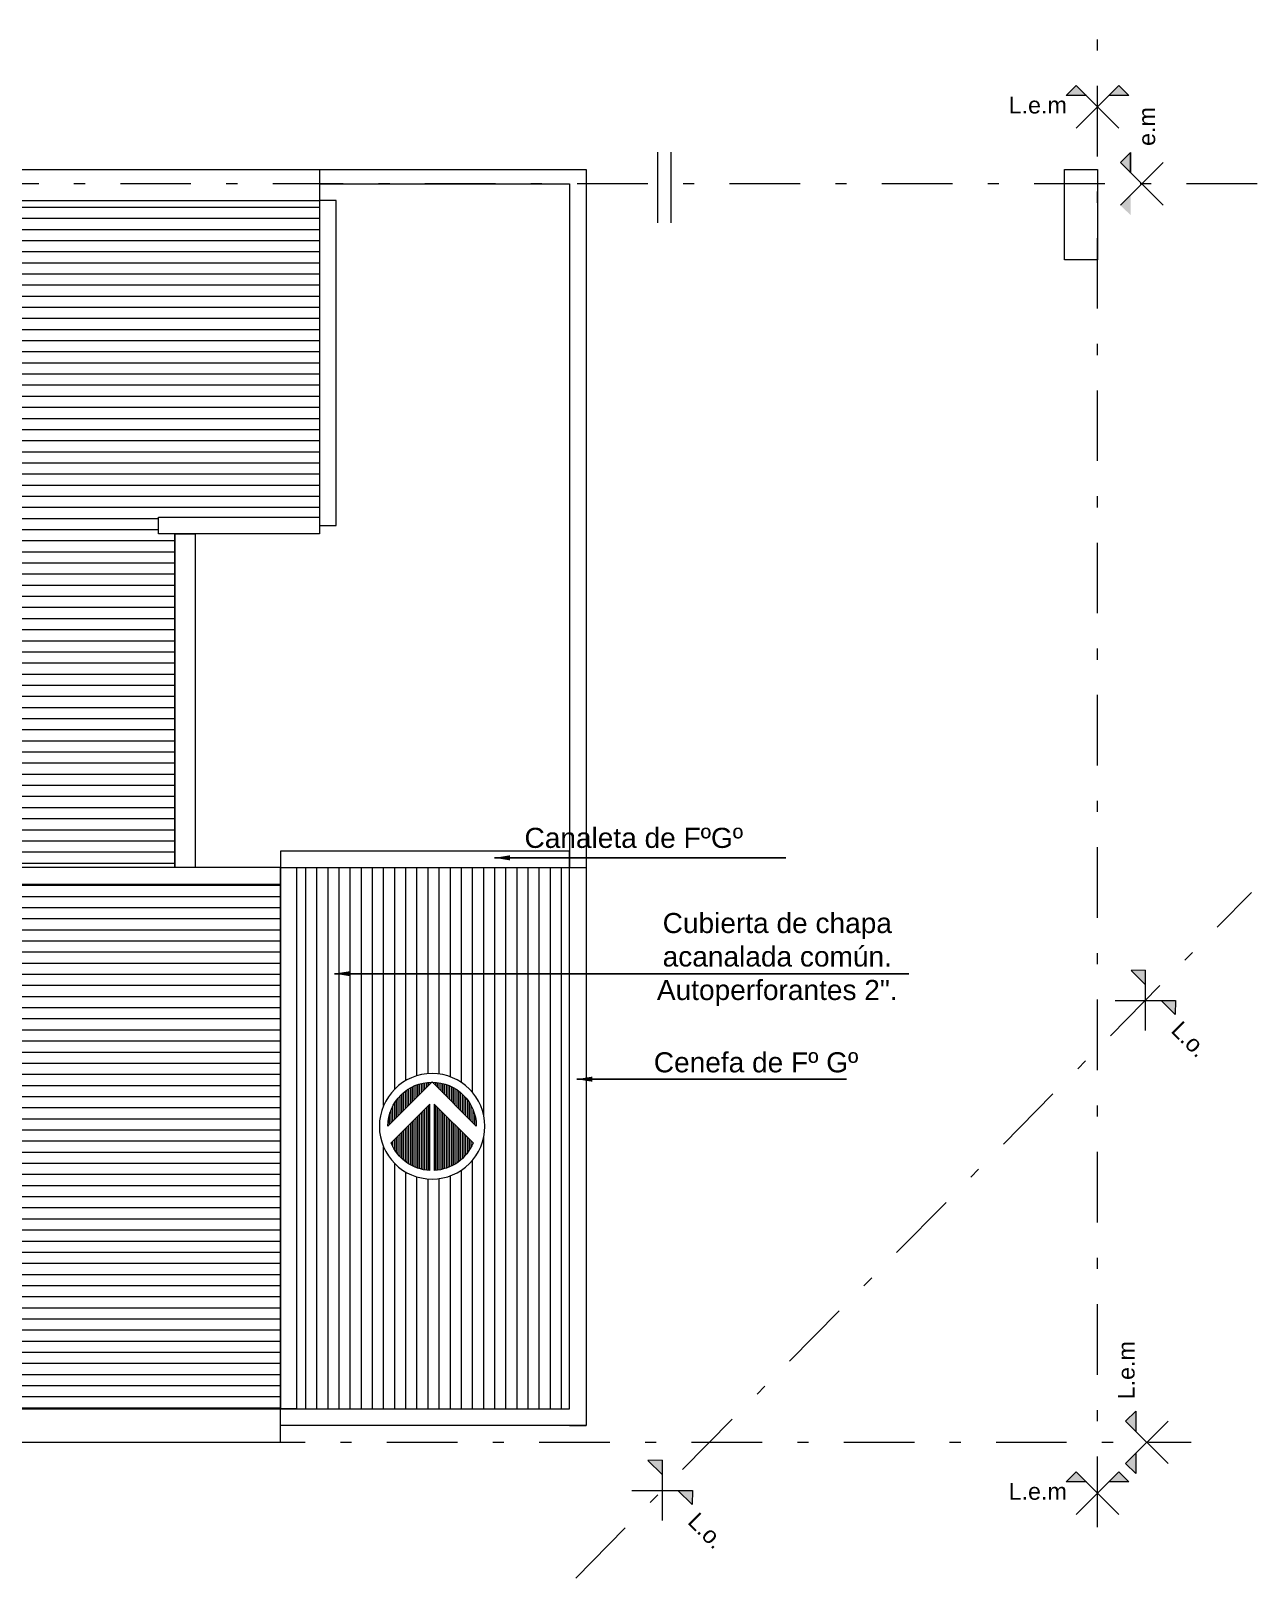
# Model space of a CAD drawing. Header units: millimetres. Extents: x 2761 to 3221, y 1635 to 1962.
# Drawn here: x 2814.23 to 2825.26, y 1931.3 to 1945.21 of the extents above; entities that cross this region are included whole.
import ezdxf

# ---------------------------------------------------------------- set-up
doc = ezdxf.new("R2010")
doc.units = ezdxf.units.MM
doc.linetypes.add('DASHDOT', pattern=[25.4, 12.7, -6.35, 0, -6.35])
for name, color, linetype, lineweight in [('Cotas', 8, 'Continuous', 15), ('Detalles', 3, 'Continuous', 15), ('Ejes', 3, 'DASHDOT', 13), ('Rayado', 7, 'Continuous', 15), ('Textos', 3, 'Continuous', 9), ('Vistas', 1, 'Continuous', 20)]:
    doc.layers.add(name, color=color, linetype=linetype, lineweight=lineweight)
doc.styles.add('ARIAL', font='arial.ttf')
doc.styles.get("Standard").update_dxf_attribs({"font": 'arial.ttf'})
doc.dimstyles.new('Copy of STANDARD', dxfattribs={"dimtxt": 0.13, "dimasz": 0.14, "dimexe": 0.08, "dimexo": 0.02, "dimgap": 0.09, "dimtad": 0, "dimtih": 1, "dimtoh": 1, "dimzin": 0, "dimdsep": 46, "dimtxsty": 'ARIAL', "dimcen": 0.05, "dimadec": 0, "dimazin": 0, "dimtfac": 1, "dimtofl": 0, "dimtmove": 0, "dimatfit": 3, "dimfxl": 1, "dimtolj": 1, "dimtzin": 0, "dimarcsym": 0})

# ---------------------------------------------------------------- blocks, each defined once
blk = doc.blocks.new('*X6')
at = {"color": 0}
for p, q in [((-42.6, 45), (-10.8, 45)), ((-39.8, 47.5), (-13.3, 47.5)), ((-36.7, 50), (-15.8, 50)), ((-33, 52.5), (-18.3, 52.5)), ((-28.6, 55), (-20.8, 55)), ((-57.8, 22.5), (11.7, 22.5)), ((-56.7, 25), (9.2, 25)), ((-55.6, 27.5), (6.7, 27.5)), ((-54.3, 30), (4.2, 30)), ((-52.8, 32.5), (1.7, 32.5)), ((-51.2, 35), (-0.8, 35)), ((-49.4, 37.5), (-3.3, 37.5)), ((-47.4, 40), (-5.8, 40)), ((-45.1, 42.5), (-8.3, 42.5)), ((-61.8, 5), (29.2, 5)), ((-61.5, 7.5), (26.7, 7.5)), ((-61.2, 10), (24.2, 10)), ((-60.7, 12.5), (21.7, 12.5)), ((-60.2, 15), (19.2, 15)), ((-59.5, 17.5), (16.7, 17.5)), ((-58.7, 20), (14.2, 20))]:
    blk.add_line(p, q, dxfattribs=at)
blk = doc.blocks.new('*X7')
at = {"color": 0}
for p, q in [((-61.8, -5), (29.2, -5)), ((-61.5, -7.5), (26.7, -7.5)), ((-61.2, -10), (24.2, -10)), ((-60.7, -12.5), (21.7, -12.5)), ((-60.2, -15), (19.2, -15)), ((-59.5, -17.5), (16.7, -17.5)), ((-58.7, -20), (14.2, -20)), ((-57.8, -22.5), (11.7, -22.5)), ((-56.7, -25), (9.2, -25)), ((-55.6, -27.5), (6.7, -27.5)), ((-54.3, -30), (4.2, -30)), ((-52.8, -32.5), (1.7, -32.5)), ((-51.2, -35), (-0.8, -35)), ((-49.4, -37.5), (-3.3, -37.5)), ((-47.4, -40), (-5.8, -40)), ((-45.1, -42.5), (-8.3, -42.5)), ((-42.6, -45), (-10.8, -45)), ((-39.8, -47.5), (-13.3, -47.5)), ((-36.7, -50), (-15.8, -50)), ((-33, -52.5), (-18.3, -52.5)), ((-28.6, -55), (-20.8, -55))]:
    blk.add_line(p, q, dxfattribs=at)
blk = doc.blocks.new('*X9')
at = {"color": 0}
for p, q in [((2.2, 60), (15.6, 60)), ((4.7, 57.5), (23.2, 57.5)), ((7.2, 55), (28.6, 55)), ((9.7, 52.5), (33, 52.5)), ((12.2, 50), (36.7, 50)), ((14.7, 47.5), (39.8, 47.5)), ((17.2, 45), (42.6, 45)), ((19.7, 42.5), (45.1, 42.5)), ((22.2, 40), (47.4, 40)), ((24.7, 37.5), (49.4, 37.5)), ((27.2, 35), (51.2, 35)), ((29.7, 32.5), (52.8, 32.5)), ((32.2, 30), (54.3, 30)), ((34.7, 27.5), (55.6, 27.5)), ((37.2, 25), (56.7, 25)), ((39.7, 22.5), (57.8, 22.5)), ((42.2, 20), (58.7, 20)), ((44.7, 17.5), (59.5, 17.5)), ((47.2, 15), (60.2, 15)), ((49.7, 12.5), (60.7, 12.5)), ((52.2, 10), (61.2, 10)), ((54.7, 7.5), (61.5, 7.5)), ((57.2, 5), (61.8, 5)), ((59.7, 2.5), (61.9, 2.5)), ((62, 0), (62.2, 0))]:
    blk.add_line(p, q, dxfattribs=at)
blk = doc.blocks.new('*X8')
at = {"color": 0}
for p, q in [((42.2, -20), (58.7, -20)), ((44.7, -17.5), (59.5, -17.5)), ((47.2, -15), (60.2, -15)), ((49.7, -12.5), (60.7, -12.5)), ((52.2, -10), (61.2, -10)), ((54.7, -7.5), (61.5, -7.5)), ((57.2, -5), (61.8, -5)), ((59.7, -2.5), (61.9, -2.5)), ((19.7, -42.5), (45.1, -42.5)), ((22.2, -40), (47.4, -40)), ((24.7, -37.5), (49.4, -37.5)), ((27.2, -35), (51.2, -35)), ((29.7, -32.5), (52.8, -32.5)), ((32.2, -30), (54.3, -30)), ((34.7, -27.5), (55.6, -27.5)), ((37.2, -25), (56.7, -25)), ((39.7, -22.5), (57.8, -22.5)), ((2.2, -60), (15.6, -60)), ((4.7, -57.5), (23.2, -57.5)), ((7.2, -55), (28.6, -55)), ((9.7, -52.5), (33, -52.5)), ((12.2, -50), (36.7, -50)), ((14.7, -47.5), (39.8, -47.5)), ((17.2, -45), (42.6, -45))]:
    blk.add_line(p, q, dxfattribs=at)
blk = doc.blocks.new('Sbpln111')
at = {"color": 0, "linetype": 'ByBlock'}
for p, q in [((0, 1.051), (-1.047, 0.004)), ((0, 1.051), (1.047, 0.004)), ((-0.971, -0.393), (-0.051, 0.527)), ((-0.051, 0.527), (-0.051, -1.046)), ((0.971, -0.393), (0.051, 0.527)), ((0.051, -1.046), (0.051, 0.527))]:
    blk.add_line(p, q, dxfattribs=at)
blk.add_circle((0, 0), 1.25, dxfattribs=at)
for start, end in [(90, 179.8055), (0.1945, 90), (202.0353, 267.2265), (272.7735, 337.9647)]:
    blk.add_arc((0, 0), 1.047, start, end, dxfattribs=at)
at = {"color": 0, "linetype": 'ByBlock', "xscale": 0.0168918918918912, "yscale": 0.0168918918918912, "zscale": 0.0168918918918912, "rotation": 90}
for name in ['*X9', '*X8', '*X6', '*X7']:
    blk.add_blockref(name, (0, 0), dxfattribs=at)

msp = doc.modelspace()

# ---------------------------------------------------------------- hatches: boundary and pattern name
at = {"layer": 'Rayado', "lineweight": 5}
h = msp.add_hatch(dxfattribs=at)
h.set_pattern_fill('_USER', color=256, scale=0.1, pattern_type=0)
h.set_pattern_definition([(0, (2646.10298, 1026.82828), (0, 0.1), [])])
h.paths.add_polyline_path([(2805.426, 1943.688), (2805.426, 1940.838), (2806.875, 1940.838), (2806.875, 1940.688), (2806.726, 1940.688), (2806.726, 1937.688), (2810.976, 1937.688), (2810.976, 1943.688)])
h.paths.add_polyline_path([(2809.334, 1940.729, -1), (2808.386, 1940.729, -1)], flags=16)
h.paths.add_polyline_path([(2809.009, 1941.098, -0.292379), (2809.257, 1940.749), (2808.66, 1940.749)], flags=0)
h.paths.add_polyline_path([(2808.859, 1940.332), (2808.462, 1940.728, 0.412227)], flags=0)
h.paths.add_polyline_path([(2808.859, 1941.127), (2808.462, 1940.731, -0.412227)], flags=0)
h.paths.add_polyline_path([(2809.257, 1940.71, -0.292379), (2809.009, 1940.361), (2808.66, 1940.71)], flags=0)
h.paths.add_polyline_path([(2811.276, 1943.688), (2811.276, 1937.688), (2815.526, 1937.688), (2815.526, 1940.688), (2815.377, 1940.688), (2815.377, 1940.838), (2816.826, 1940.838), (2816.826, 1943.688)])
h.paths.add_polyline_path([(2813.942, 1940.712, -1), (2812.993, 1940.712, -1)], flags=16)
h.paths.add_polyline_path([(2813.318, 1941.08), (2813.668, 1940.731), (2813.07, 1940.731, -0.292379)], flags=0)
h.paths.add_polyline_path([(2813.469, 1941.109), (2813.865, 1940.713, 0.412227)], flags=0)
h.paths.add_polyline_path([(2813.07, 1940.692), (2813.668, 1940.692), (2813.318, 1940.343, -0.292379)], flags=0)
h.paths.add_polyline_path([(2813.865, 1940.71, -0.412227), (2813.469, 1940.314)], flags=0)
h.paths.add_polyline_path([(2805.926, 1937.538), (2805.926, 1932.818), (2816.476, 1932.818), (2816.476, 1937.538)])
h.paths.add_polyline_path([(2811.709, 1935.122, -1), (2810.761, 1935.122, -1)], flags=16)
h.paths.add_polyline_path([(2811.236, 1935.52), (2811.632, 1935.124, 0.412227)], flags=0)
h.paths.add_polyline_path([(2811.236, 1934.725), (2811.632, 1935.121, -0.412227)], flags=0)
h.paths.add_polyline_path([(2811.435, 1935.142), (2810.838, 1935.142, -0.292379), (2811.086, 1935.491)], flags=0)
h.paths.add_polyline_path([(2811.435, 1935.103), (2811.086, 1934.754, -0.292379), (2810.838, 1935.103)], flags=0)
h.paths.add_polyline_path([(2809.219, 1942.426), (2809.219, 1942.026), (2809.819, 1942.026), (2809.819, 1942.426)], flags=16)
h.paths.add_polyline_path([(2812.418, 1942.026), (2813.018, 1942.026), (2813.018, 1942.426), (2812.418, 1942.426)], flags=0)
h = msp.add_hatch(dxfattribs=at)
h.set_pattern_fill('_USER', color=256, scale=0.1, angle=90, pattern_type=0)
h.set_pattern_definition([(90, (2646.10298, 1026.82828), (-0.1, 0), [])])
h.paths.add_polyline_path([(2816.618, 1937.688), (2816.618, 1932.818), (2819.075, 1932.818), (2819.075, 1937.688)])
h.paths.add_polyline_path([(2818.313, 1935.36, -1), (2817.365, 1935.36, -1)], flags=16)
h.paths.add_polyline_path([(2817.441, 1935.362), (2817.838, 1935.758, 0.412227)], flags=0)
h.paths.add_polyline_path([(2817.84, 1935.758, -0.412227), (2818.236, 1935.362)], flags=0)
h.paths.add_polyline_path([(2817.82, 1935.561), (2817.82, 1934.963, -0.292379), (2817.471, 1935.211)], flags=0)
h.paths.add_polyline_path([(2817.858, 1935.561), (2818.207, 1935.211, -0.292379), (2817.858, 1934.963)], flags=0)
at = {"layer": 'Textos'}
h = msp.add_hatch(color=256, dxfattribs=at)
h.paths.add_polyline_path([(2823.633, 1944.723), (2823.544, 1944.631), (2823.725, 1944.631)])
h.paths.add_polyline_path([(2824.017, 1944.723), (2823.925, 1944.631), (2824.107, 1944.631)])
h = msp.add_hatch(color=256, dxfattribs=at)
h.paths.add_polyline_path([(2824.03, 1943.646), (2824.122, 1943.556), (2824.122, 1943.738)])
h.paths.add_polyline_path([(2824.03, 1944.03), (2824.122, 1943.938), (2824.122, 1944.119)])
h = msp.add_hatch(color=256, dxfattribs=at)
h.paths.add_polyline_path([(2824.254, 1936.764), (2824.126, 1936.763), (2824.254, 1936.635)])
h.paths.add_polyline_path([(2824.526, 1936.493), (2824.396, 1936.493), (2824.524, 1936.365)])
h = msp.add_hatch(color=256, dxfattribs=at)
h.paths.add_polyline_path([(2824.076, 1932.326), (2824.168, 1932.236), (2824.168, 1932.417)])
h.paths.add_polyline_path([(2824.076, 1932.709), (2824.168, 1932.618), (2824.168, 1932.799)])
h = msp.add_hatch(color=256, dxfattribs=at)
h.paths.add_polyline_path([(2819.908, 1932.356), (2819.78, 1932.355), (2819.908, 1932.227)])
h.paths.add_polyline_path([(2820.18, 1932.085), (2820.05, 1932.085), (2820.178, 1931.957)])
h = msp.add_hatch(color=256, dxfattribs=at)
h.paths.add_polyline_path([(2823.633, 1932.253), (2823.544, 1932.161), (2823.725, 1932.161)])
h.paths.add_polyline_path([(2824.017, 1932.253), (2823.925, 1932.161), (2824.107, 1932.161)])

# ---------------------------------------------------------------- linework, layer by layer
at = {"layer": 'Cotas', "color": 7, "lineweight": 15}
for p, q in [((2816.826, 1943.838), (2819.075, 1943.838)), ((2819.075, 1932.668), (2819.225, 1932.668))]:
    msp.add_line(p, q, dxfattribs=at)
at = {"layer": 'Cotas', "color": 7, "lineweight": 20}
msp.add_line((2816.476, 1937.688), (2819.075, 1937.688), dxfattribs=at)
at = {"layer": 'Detalles'}
for p, q in [((2819.867, 1944.122), (2819.867, 1943.487)), ((2819.986, 1944.122), (2819.986, 1943.487))]:
    msp.add_line(p, q, dxfattribs=at)
at = {"layer": 'Ejes', "ltscale": 0.05}
for p, q in [((2823.825, 1931.755), (2823.825, 1945.213)), ((2825.26, 1943.838), (2801.742, 1943.838)), ((2819.131, 1931.297), (2825.211, 1937.464)), ((2800.992, 1932.518), (2824.667, 1932.518))]:
    msp.add_line(p, q, dxfattribs=at)
at = {"layer": 'Ejes', "color": 7, "linetype": 'Continuous', "lineweight": 15}
for p, q in [((2810.976, 1943.967), (2816.826, 1943.967)), ((2815.526, 1940.688), (2815.526, 1937.688)), ((2816.826, 1940.688), (2815.526, 1940.688)), ((2816.476, 1937.688), (2816.476, 1937.538)), ((2816.476, 1937.538), (2816.476, 1932.818))]:
    msp.add_line(p, q, dxfattribs=at)
at = {"layer": 'Textos'}
for p, q in [((2823.633, 1944.723), (2823.544, 1944.631)), ((2823.633, 1944.723), (2824.017, 1944.339)), ((2823.633, 1944.339), (2824.017, 1944.723)), ((2824.017, 1944.723), (2824.107, 1944.631)), ((2823.725, 1944.631), (2823.544, 1944.631)), ((2824.107, 1944.631), (2823.925, 1944.631)), ((2824.03, 1944.03), (2824.122, 1944.119)), ((2824.03, 1944.03), (2824.122, 1944.119)), ((2824.03, 1943.646), (2824.414, 1944.03)), ((2824.414, 1943.646), (2824.03, 1944.03)), ((2824.122, 1944.119), (2824.122, 1943.938)), ((2824.122, 1943.938), (2824.122, 1944.119)), ((2824.254, 1936.764), (2824.126, 1936.763)), ((2824.254, 1936.635), (2824.126, 1936.763)), ((2824.254, 1936.764), (2824.254, 1936.222)), ((2823.983, 1936.493), (2824.526, 1936.493)), ((2824.524, 1936.365), (2824.396, 1936.493)), ((2824.526, 1936.493), (2824.524, 1936.365)), ((2824.076, 1932.709), (2824.168, 1932.799)), ((2824.168, 1932.799), (2824.168, 1932.618)), ((2824.076, 1932.326), (2824.46, 1932.709)), ((2824.46, 1932.326), (2824.076, 1932.709)), ((2819.908, 1932.356), (2819.78, 1932.355)), ((2819.908, 1932.227), (2819.78, 1932.355)), ((2819.908, 1932.356), (2819.908, 1931.814)), ((2824.076, 1932.326), (2824.168, 1932.236)), ((2824.168, 1932.417), (2824.168, 1932.236)), ((2823.633, 1932.253), (2823.544, 1932.161)), ((2823.633, 1932.253), (2824.017, 1931.869)), ((2823.633, 1931.869), (2824.017, 1932.253)), ((2824.017, 1932.253), (2824.107, 1932.161)), ((2819.637, 1932.085), (2820.18, 1932.085)), ((2820.178, 1931.957), (2820.05, 1932.085)), ((2820.18, 1932.085), (2820.178, 1931.957)), ((2823.725, 1932.161), (2823.544, 1932.161)), ((2824.107, 1932.161), (2823.925, 1932.161))]:
    msp.add_line(p, q, dxfattribs=at)
at = {"layer": 'Vistas', "color": 5, "linetype": 'Continuous', "lineweight": 15}
for p, q in [((2811.126, 1943.967), (2816.826, 1943.967)), ((2816.826, 1943.967), (2819.225, 1943.967)), ((2816.826, 1943.967), (2816.826, 1943.688)), ((2819.225, 1943.967), (2819.225, 1932.668)), ((2816.826, 1943.838), (2819.075, 1943.838)), ((2819.075, 1943.838), (2819.075, 1937.688)), ((2811.126, 1943.688), (2816.826, 1943.688)), ((2816.476, 1937.688), (2805.776, 1937.688)), ((2805.926, 1937.538), (2816.476, 1937.538)), ((2805.926, 1932.818), (2816.476, 1932.818)), ((2816.476, 1932.818), (2819.075, 1932.818)), ((2816.476, 1932.518), (2816.476, 1932.818)), ((2819.225, 1932.668), (2816.476, 1932.668))]:
    msp.add_line(p, q, dxfattribs=at)
for points in [[(2823.527, 1943.967), (2823.825, 1943.967), (2823.825, 1943.155), (2823.527, 1943.155)], [(2816.826, 1940.763), (2816.975, 1940.763), (2816.975, 1943.688), (2816.826, 1943.688)], [(2816.826, 1940.688), (2815.377, 1940.688), (2815.377, 1940.838), (2816.826, 1940.838)], [(2815.526, 1940.688), (2815.707, 1940.688), (2815.707, 1937.688), (2815.526, 1937.688)], [(2816.476, 1937.688), (2819.075, 1937.688), (2819.075, 1937.836), (2816.476, 1937.836)], [(2816.476, 1937.688), (2816.618, 1937.688), (2816.618, 1932.818), (2816.476, 1932.818)]]:
    msp.add_lwpolyline(points, close=True, dxfattribs=at)
for points in [[(2819.075, 1932.818), (2819.075, 1937.688), (2819.225, 1937.688), (2819.225, 1932.668), (2819.075, 1932.668)], [(2805.776, 1932.518), (2806.396, 1932.518), (2816.476, 1932.518)]]:
    msp.add_lwpolyline(points, dxfattribs=at)

# ---------------------------------------------------------------- block references
at = {"layer": 'Detalles', "xscale": -0.3795206370170945, "yscale": 0.3795206370170945, "zscale": 0.3795206370170945}
msp.add_blockref('Sbpln111', (2817.839, 1935.36), dxfattribs=at)

# ---------------------------------------------------------------- texts
at = {"layer": 'Cotas', "char_height": 0.18065, "width": 3.51642, "attachment_point": 2}
for s, insert in [('{\\fArial|b0|i0|c0|p34;Canaleta de FºGº}', (2819.653, 1938.045)), ('{\\fArial|b0|i0|c0|p34;Cubierta de chapa \\Pacanalada común. Autoperforantes 2".}', (2820.944, 1937.279)), ('{\\fArial|b0|i0|c0|p34;Cenefa de Fº Gº}', (2820.753, 1936.026))]:
    msp.add_mtext(s, dxfattribs=dict(at, insert=insert))
at = {"layer": 'Textos', "lineweight": 20}
for p in [(2824.476, 1936.214), (2820.129, 1931.793)]:
    msp.add_text('L.o.', height=0.15, rotation=315, dxfattribs=at).set_placement(p)
at = {"layer": 'Textos', "char_height": 0.15, "width": 2.1098, "attachment_point": 3}
for insert in [(2823.549, 1944.621), (2823.549, 1932.151)]:
    msp.add_mtext('{\\fArial|b0|i0|c0|p34;L.e.m}', dxfattribs=dict(at, insert=insert))
at = {"layer": 'Textos', "char_height": 0.15, "width": 2.1098, "attachment_point": 3, "rotation": 90}
for s, insert in [('{\\fArial|b0|i0|c0|p34;e.m}', (2824.193, 1944.528)), ('{\\fArial|b0|i0|c0|p34;L.e.m}', (2824.008, 1933.428))]:
    msp.add_mtext(s, dxfattribs=dict(at, insert=insert))

# ---------------------------------------------------------------- leaders
at = {"layer": 'Cotas', "color": 7, "ltscale": 0.7}
for points in [[(2818.4, 1937.775), (2820.714, 1937.775), (2821.022, 1937.775)], [(2816.962, 1936.733), (2819.53, 1936.733), (2822.127, 1936.733)], [(2819.14, 1935.784), (2821.567, 1935.784)]]:
    msp.add_leader(points, dimstyle='Copy of STANDARD', dxfattribs=at)

doc.saveas('drawing.dxf')
